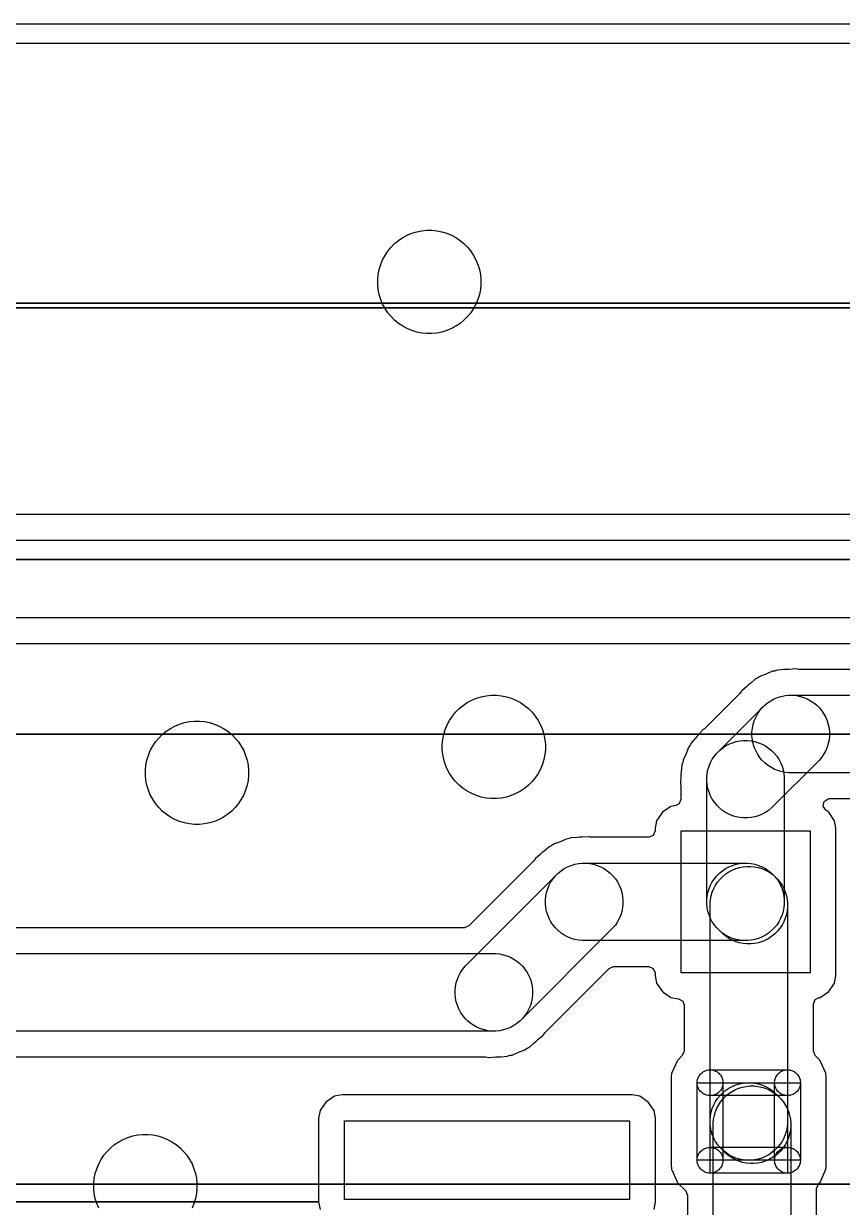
# Model space of a CAD drawing. Extents: x 125179 to 173800, y -108200 to -87800.
# Drawn here: x 147657 to 154000, y -96965 to -87800 of the extents above; entities that cross this region are included whole.
import ezdxf

# ---------------------------------------------------------------- set-up
doc = ezdxf.new("R2010")
doc.units = 0
doc.layers.add('L2D0_Cu1', color=1, linetype='CONTINUOUS')
doc.layers.add('L4D0_Cu2', color=2, linetype='CONTINUOUS')

msp = doc.modelspace()

# ---------------------------------------------------------------- linework, layer by layer
at = {"layer": 'L2D0_Cu1'}
for points in [[(133877.877, -87950.5), (170121.657, -87950.5)], [(131707.393, -89964.44), (167394.963, -89964.44)], [(167394.963, -89964.44), (131707.393, -89964.44)], [(158741.812, -91599.5), (147000.514, -91599.5)], [(146285.262, -91800), (158814.738, -91800)], [(158814.738, -92400), (146285.262, -92400)], [(147099.5, -92600.5), (156565.021, -92600.5)], [(156249.201, -92799.5), (153661.58, -92799.5), (153650.766, -92798.292), (153640.553, -92795.981), (153637.071, -92796.197), (153585.351, -92799.406), (153582.317, -92799.5), (153564.06, -92799.5), (153550.889, -92801.386), (153546.983, -92801.787), (153497.462, -92804.859), (153494.183, -92806.043), (153494.177, -92806.044), (153482.994, -92810.081), (153473.304, -92812.497), (153461.538, -92814.182), (153461.537, -92814.182), (153458.082, -92814.677), (153454.904, -92816.122), (153412.917, -92835.212), (153409.274, -92836.695), (153365.9, -92852.353), (153365.898, -92852.354), (153362.613, -92853.54), (153357.035, -92857.615), (153350.199, -92862.609), (153341.577, -92867.647), (153330.75, -92872.57), (153330.745, -92872.573), (153327.572, -92874.016), (153324.932, -92876.291), (153324.93, -92876.292), (153289.982, -92906.406), (153286.92, -92908.838), (153273.664, -92918.522), (153260.899, -92931.287), (153258.236, -92933.76), (153223.425, -92963.755), (153218.963, -92967.6), (153211.414, -92979.247), (153204.947, -92987.239), (152939.636, -93252.55), (152931.135, -93259.343), (152922.28, -93264.93), (152889.065, -93302.539), (152885.672, -93306.381), (152883.593, -93308.593), (152870.68, -93321.506), (152869.637, -93322.897), (152869.628, -93322.908), (152862.696, -93332.158), (152860.214, -93335.207), (152827.377, -93372.388), (152825.893, -93375.548), (152825.892, -93375.55), (152820.84, -93386.311), (152815.7, -93394.865), (152806.474, -93407.176), (152805.25, -93410.442), (152805.249, -93410.443), (152789.059, -93453.629), (152787.532, -93457.252), (152786.37, -93459.728), (152766.447, -93502.163), (152765.911, -93505.608), (152764.081, -93517.358), (152761.546, -93527.018), (152757.374, -93538.148), (152757.373, -93538.152), (152756.148, -93541.42), (152755.89, -93544.897), (152755.889, -93544.9), (152752.471, -93590.897), (152752.023, -93594.802), (152749.5, -93611.009), (152749.5, -93629.071), (152749.365, -93632.702), (152746.36, -93673.148), (152745.524, -93684.392), (152746.254, -93687.812), (152748.42, -93697.959), (152749.5, -93708.188), (152749.5, -93805.459), (152735.148, -93840.107), (152710.063, -93853.516), (152671.769, -93861.133), (152605.448, -93905.448), (152561.133, -93971.769), (152549.5, -94030.252), (152549.5, -94050.5), (152535.148, -94085.148), (152500.5, -94099.5), (152061.575, -94099.5), (152050.761, -94098.292), (152048.282, -94097.731), (152040.552, -94095.982), (152037.07, -94096.198), (151985.359, -94099.406), (151982.325, -94099.5), (151964.06, -94099.5), (151950.874, -94101.388), (151946.991, -94101.786), (151897.461, -94104.859), (151882.994, -94110.082), (151873.305, -94112.497), (151858.082, -94114.677), (151854.906, -94116.121), (151854.903, -94116.122), (151812.918, -94135.212), (151809.275, -94136.695), (151798.2, -94140.693), (151762.613, -94153.54), (151750.199, -94162.609), (151741.577, -94167.647), (151730.75, -94172.57), (151730.745, -94172.573), (151727.572, -94174.016), (151724.931, -94176.292), (151689.98, -94206.407), (151686.902, -94208.851), (151675.191, -94217.407), (151675.188, -94217.41), (151673.664, -94218.523), (151660.906, -94231.281), (151658.243, -94233.754), (151618.963, -94267.6), (151617.066, -94270.527), (151617.065, -94270.528), (151611.413, -94279.248), (151604.943, -94287.244), (151107.038, -94785.148), (151072.39, -94799.5), (145750.799, -94799.5)], [(156614.738, -93600), (153585.262, -93600), (153555.928, -93597.111), (153527.018, -93591.36), (153498.811, -93582.804), (153471.579, -93571.524), (153445.583, -93557.629), (153421.075, -93541.253), (153398.289, -93522.553), (153377.447, -93501.711), (153358.747, -93478.925), (153342.371, -93454.417), (153328.476, -93428.421), (153317.196, -93401.189), (153308.64, -93372.982), (153302.889, -93344.072), (153300, -93314.738), (153300, -93285.262), (153302.889, -93255.928), (153308.64, -93227.018), (153317.196, -93198.811), (153328.476, -93171.579), (153342.371, -93145.583), (153358.747, -93121.075), (153377.447, -93098.289), (153398.289, -93077.447), (153421.075, -93058.747), (153445.583, -93042.371), (153471.579, -93028.476), (153498.811, -93017.196), (153527.018, -93008.64), (153555.928, -93002.889), (153585.262, -93000), (156614.738, -93000)], [(153800.5, -97233.733), (153800.5, -96819.773), (153814.821, -96785.155), (153824.046, -96775.914), (153824.047, -96775.913), (153827.241, -96772.713), (153872.506, -96670.327), (153873.046, -96665.701), (153874.491, -96653.3), (153875.5, -96644.646), (153875.5, -95955.354), (153872.382, -95929.154), (153870.892, -95925.799), (153870.891, -95925.796), (153828.776, -95830.982), (153828.775, -95830.981), (153826.939, -95826.847), (153823.739, -95823.653), (153823.738, -95823.651), (153789.882, -95789.855), (153775.5, -95755.176), (153775.5, -95389.569), (153789.852, -95354.921), (153814.94, -95341.511), (153823.498, -95339.809), (153823.5, -95339.808), (153828.231, -95338.867), (153894.552, -95294.552), (153938.867, -95228.231), (153950.5, -95169.748), (153950.5, -94030.252), (153938.867, -93971.769), (153894.552, -93905.448), (153871.795, -93890.242), (153850.959, -93859.059), (153858.276, -93822.277), (153889.459, -93801.441), (153899.018, -93800.5), (156249.201, -93800.5)], [(145385.262, -95000), (151314.738, -95000), (151344.072, -95002.889), (151372.982, -95008.64), (151401.189, -95017.196), (151428.421, -95028.476), (151454.417, -95042.371), (151478.925, -95058.747), (151501.711, -95077.447), (151522.553, -95098.289), (151541.253, -95121.075), (151557.629, -95145.583), (151571.524, -95171.579), (151582.804, -95198.811), (151591.36, -95227.018), (151597.111, -95255.928), (151600, -95285.262), (151600, -95314.738), (151597.111, -95344.072), (151591.36, -95372.982), (151582.804, -95401.189), (151571.524, -95428.421), (151557.629, -95454.417), (151541.253, -95478.925), (151522.553, -95501.711), (151501.711, -95522.553), (151478.925, -95541.253), (151454.417, -95557.629), (151428.421, -95571.524), (151401.189, -95582.804), (151372.982, -95591.36), (151344.072, -95597.111), (151314.738, -95600), (145385.262, -95600)], [(145750.799, -95800.5), (151238.42, -95800.5), (151249.233, -95801.708), (151259.447, -95804.019), (151262.929, -95803.803), (151314.649, -95800.594), (151317.683, -95800.5), (151335.94, -95800.5), (151349.111, -95798.614), (151353.017, -95798.213), (151402.538, -95795.141), (151405.817, -95793.957), (151405.823, -95793.956), (151417.006, -95789.919), (151426.696, -95787.503), (151438.462, -95785.818), (151438.463, -95785.818), (151441.918, -95785.323), (151463.527, -95775.498), (151487.083, -95764.788), (151490.726, -95763.305), (151534.1, -95747.647), (151534.102, -95747.646), (151537.387, -95746.46), (151549.801, -95737.391), (151558.423, -95732.353), (151569.25, -95727.43), (151569.255, -95727.427), (151572.428, -95725.984), (151575.068, -95723.709), (151575.07, -95723.708), (151610.018, -95693.594), (151613.08, -95691.162), (151626.336, -95681.478), (151639.101, -95668.713), (151641.764, -95666.24), (151678.391, -95634.68), (151681.037, -95632.4), (151688.586, -95620.753), (151695.053, -95612.761), (152192.962, -95114.852), (152227.61, -95100.5), (152500.5, -95100.5), (152535.148, -95114.852), (152549.5, -95149.5), (152549.5, -95169.748), (152561.133, -95228.231), (152605.448, -95294.552), (152611.249, -95298.428), (152660.159, -95331.109), (152671.769, -95338.867), (152730.252, -95350.5), (152730.742, -95350.5), (152763.381, -95367.951), (152774.5, -95399.032), (152774.5, -95755.185), (152760.178, -95789.803), (152722.759, -95827.287), (152677.494, -95929.673), (152674.5, -95955.354), (152674.5, -96644.646), (152674.67, -96646.071), (152674.67, -96646.078), (152676.101, -96658.1), (152677.618, -96670.846), (152679.108, -96674.201), (152679.109, -96674.204), (152717.77, -96761.242), (152723.061, -96773.153), (152726.262, -96776.348), (152726.263, -96776.35), (152785.118, -96835.102), (152799.5, -96869.78), (152799.5, -97183.741)], [(153000, -97768.338), (153000, -96310.262), (153002.889, -96280.928), (153008.64, -96252.018), (153017.196, -96223.811), (153028.476, -96196.579), (153042.371, -96170.583), (153058.747, -96146.075), (153077.447, -96123.289), (153098.289, -96102.447), (153121.075, -96083.747), (153145.583, -96067.371), (153171.579, -96053.476), (153198.811, -96042.196), (153227.018, -96033.64), (153255.928, -96027.889), (153285.262, -96025), (153314.738, -96025), (153344.072, -96027.889), (153372.982, -96033.64), (153401.189, -96042.196), (153428.421, -96053.476), (153454.417, -96067.371), (153478.925, -96083.747), (153501.711, -96102.447), (153522.553, -96123.289), (153541.253, -96146.075), (153557.629, -96170.583), (153571.524, -96196.579), (153582.804, -96223.811), (153591.36, -96252.018), (153597.111, -96280.928), (153600, -96310.262), (153600, -97768.338)], [(152541.067, -96981.631), (152552.7, -96923.148), (152552.7, -96274.052), (152541.067, -96215.569), (152496.752, -96149.248), (152430.431, -96104.933), (152371.948, -96093.3), (150122.652, -96093.3), (150064.169, -96104.933), (149997.848, -96149.248), (149953.533, -96215.569), (149941.9, -96274.052), (149941.9, -96923.148), (147320.3, -96923.148)], [(148238.404, -96971.022), (148223.382, -96934.756), (148211.987, -96897.192), (148204.329, -96858.692), (148200.482, -96819.627), (148200.482, -96780.373), (148204.329, -96741.308), (148211.987, -96702.808), (148223.382, -96665.244), (148238.404, -96628.978), (148256.909, -96594.359), (148278.717, -96561.72), (148303.62, -96531.376), (148331.376, -96503.62), (148361.72, -96478.717), (148394.359, -96456.909), (148428.978, -96438.404), (148465.244, -96423.382), (148502.808, -96411.987), (148541.308, -96404.329), (148580.373, -96400.482), (148619.627, -96400.482), (148658.692, -96404.329), (148697.192, -96411.987), (148734.756, -96423.382), (148771.022, -96438.404), (148805.641, -96456.909), (148838.28, -96478.717), (148868.624, -96503.62), (148896.38, -96531.376), (148921.283, -96561.72), (148943.091, -96594.359), (148961.596, -96628.978), (148976.618, -96665.244), (148988.013, -96702.808), (148995.671, -96741.308), (148999.518, -96780.373), (148999.518, -96819.627), (148995.671, -96858.692), (148988.013, -96897.192), (148976.618, -96934.756), (148961.596, -96971.022)], [(147308.667, -96981.631), (147320.3, -96923.148), (149941.9, -96923.148), (149953.533, -96981.631)]]:
    msp.add_lwpolyline(points, dxfattribs=at)
for points in [[(150780.373, -90199.518), (150741.308, -90195.671), (150702.808, -90188.013), (150665.244, -90176.618), (150628.978, -90161.596), (150594.359, -90143.091), (150561.72, -90121.283), (150531.376, -90096.38), (150503.62, -90068.624), (150478.717, -90038.28), (150456.909, -90005.641), (150438.404, -89971.022), (150423.382, -89934.756), (150411.987, -89897.192), (150404.329, -89858.692), (150400.482, -89819.627), (150400.482, -89780.373), (150404.329, -89741.308), (150411.987, -89702.808), (150423.382, -89665.244), (150438.404, -89628.978), (150456.909, -89594.359), (150478.717, -89561.72), (150503.62, -89531.376), (150531.376, -89503.62), (150561.72, -89478.717), (150594.359, -89456.909), (150628.978, -89438.404), (150665.244, -89423.382), (150702.808, -89411.987), (150741.308, -89404.329), (150780.373, -89400.482), (150819.627, -89400.482), (150858.692, -89404.329), (150897.192, -89411.987), (150934.756, -89423.382), (150971.022, -89438.404), (151005.641, -89456.909), (151038.28, -89478.717), (151068.624, -89503.62), (151096.38, -89531.376), (151121.283, -89561.72), (151143.091, -89594.359), (151161.596, -89628.978), (151176.618, -89665.244), (151188.013, -89702.808), (151195.671, -89741.308), (151199.518, -89780.373), (151199.518, -89819.627), (151195.671, -89858.692), (151188.013, -89897.192), (151176.618, -89934.756), (151161.596, -89971.022), (151143.091, -90005.641), (151121.283, -90038.28), (151096.38, -90068.624), (151068.624, -90096.38), (151038.28, -90121.283), (151005.641, -90143.091), (150971.022, -90161.596), (150934.756, -90176.618), (150897.192, -90188.013), (150858.692, -90195.671), (150819.627, -90199.518)], [(151280.373, -93799.518), (151241.308, -93795.671), (151202.808, -93788.013), (151165.244, -93776.618), (151128.978, -93761.596), (151094.359, -93743.091), (151061.72, -93721.283), (151031.376, -93696.38), (151003.62, -93668.624), (150978.717, -93638.28), (150956.909, -93605.641), (150938.404, -93571.022), (150923.382, -93534.756), (150911.987, -93497.192), (150904.329, -93458.692), (150900.482, -93419.627), (150900.482, -93380.373), (150904.329, -93341.308), (150911.987, -93302.808), (150923.382, -93265.244), (150938.404, -93228.978), (150956.909, -93194.359), (150978.717, -93161.72), (151003.62, -93131.376), (151031.376, -93103.62), (151061.72, -93078.717), (151094.359, -93056.909), (151128.978, -93038.404), (151165.244, -93023.382), (151202.808, -93011.987), (151241.308, -93004.329), (151280.373, -93000.482), (151319.627, -93000.482), (151358.692, -93004.329), (151397.192, -93011.987), (151434.756, -93023.382), (151471.022, -93038.404), (151505.641, -93056.909), (151538.28, -93078.717), (151568.624, -93103.62), (151596.38, -93131.376), (151621.283, -93161.72), (151643.091, -93194.359), (151661.596, -93228.978), (151676.618, -93265.244), (151688.013, -93302.808), (151695.671, -93341.308), (151699.518, -93380.373), (151699.518, -93419.627), (151695.671, -93458.692), (151688.013, -93497.192), (151676.618, -93534.756), (151661.596, -93571.022), (151643.091, -93605.641), (151621.283, -93638.28), (151596.38, -93668.624), (151568.624, -93696.38), (151538.28, -93721.283), (151505.641, -93743.091), (151471.022, -93761.596), (151434.756, -93776.618), (151397.192, -93788.013), (151358.692, -93795.671), (151319.627, -93799.518)], [(153235.262, -93950), (153205.928, -93947.111), (153177.018, -93941.36), (153148.811, -93932.804), (153121.579, -93921.524), (153095.583, -93907.629), (153071.075, -93891.253), (153048.289, -93872.553), (153027.447, -93851.711), (153008.747, -93828.925), (152992.371, -93804.417), (152978.476, -93778.421), (152967.196, -93751.189), (152958.64, -93722.982), (152952.889, -93694.072), (152950, -93664.738), (152950, -93635.262), (152952.889, -93605.928), (152958.64, -93577.018), (152967.196, -93548.811), (152978.476, -93521.579), (152992.371, -93495.583), (153008.747, -93471.075), (153027.447, -93448.289), (153398.289, -93077.447), (153421.075, -93058.747), (153445.583, -93042.371), (153471.579, -93028.476), (153498.811, -93017.196), (153527.018, -93008.64), (153555.928, -93002.889), (153585.262, -93000), (153614.738, -93000), (153644.072, -93002.889), (153672.982, -93008.64), (153701.189, -93017.196), (153728.421, -93028.476), (153754.417, -93042.371), (153778.925, -93058.747), (153801.711, -93077.447), (153822.553, -93098.289), (153841.253, -93121.075), (153857.629, -93145.583), (153871.524, -93171.579), (153882.804, -93198.811), (153891.36, -93227.018), (153897.111, -93255.928), (153900, -93285.262), (153900, -93314.738), (153897.111, -93344.072), (153891.36, -93372.982), (153882.804, -93401.189), (153871.524, -93428.421), (153857.629, -93454.417), (153841.253, -93478.925), (153822.553, -93501.711), (153451.711, -93872.553), (153428.925, -93891.253), (153404.417, -93907.629), (153378.421, -93921.524), (153351.189, -93932.804), (153322.982, -93941.36), (153294.072, -93947.111), (153264.738, -93950)], [(148980.373, -93999.518), (148941.308, -93995.671), (148902.808, -93988.013), (148865.244, -93976.618), (148828.978, -93961.596), (148794.359, -93943.091), (148761.72, -93921.283), (148731.376, -93896.38), (148703.62, -93868.624), (148678.717, -93838.28), (148656.909, -93805.641), (148638.404, -93771.022), (148623.382, -93734.756), (148611.987, -93697.192), (148604.329, -93658.692), (148600.482, -93619.627), (148600.482, -93580.373), (148604.329, -93541.308), (148611.987, -93502.808), (148623.382, -93465.244), (148638.404, -93428.978), (148656.909, -93394.359), (148678.717, -93361.72), (148703.62, -93331.376), (148731.376, -93303.62), (148761.72, -93278.717), (148794.359, -93256.909), (148828.978, -93238.404), (148865.244, -93223.382), (148902.808, -93211.987), (148941.308, -93204.329), (148980.373, -93200.482), (149019.627, -93200.482), (149058.692, -93204.329), (149097.192, -93211.987), (149134.756, -93223.382), (149171.022, -93238.404), (149205.641, -93256.909), (149238.28, -93278.717), (149268.624, -93303.62), (149296.38, -93331.376), (149321.283, -93361.72), (149343.091, -93394.359), (149361.596, -93428.978), (149376.618, -93465.244), (149388.013, -93502.808), (149395.671, -93541.308), (149399.518, -93580.373), (149399.518, -93619.627), (149395.671, -93658.692), (149388.013, -93697.192), (149376.618, -93734.756), (149361.596, -93771.022), (149343.091, -93805.641), (149321.283, -93838.28), (149296.38, -93868.624), (149268.624, -93896.38), (149238.28, -93921.283), (149205.641, -93943.091), (149171.022, -93961.596), (149134.756, -93976.618), (149097.192, -93988.013), (149058.692, -93995.671), (149019.627, -93999.518)], [(153235.262, -94900), (153205.928, -94897.111), (153177.018, -94891.36), (153148.811, -94882.804), (153121.579, -94871.524), (153095.583, -94857.629), (153071.075, -94841.253), (153048.289, -94822.553), (153027.447, -94801.711), (153008.747, -94778.925), (152992.371, -94754.417), (152978.476, -94728.421), (152967.196, -94701.189), (152958.64, -94672.982), (152952.889, -94644.072), (152950, -94614.738), (152950, -93635.262), (152952.889, -93605.928), (152958.64, -93577.018), (152967.196, -93548.811), (152978.476, -93521.579), (152992.371, -93495.583), (153008.747, -93471.075), (153027.447, -93448.289), (153048.289, -93427.447), (153071.075, -93408.747), (153095.583, -93392.371), (153121.579, -93378.476), (153148.811, -93367.196), (153177.018, -93358.64), (153205.928, -93352.889), (153235.262, -93350), (153264.738, -93350), (153294.072, -93352.889), (153322.982, -93358.64), (153351.189, -93367.196), (153378.421, -93378.476), (153404.417, -93392.371), (153428.925, -93408.747), (153451.711, -93427.447), (153472.553, -93448.289), (153491.253, -93471.075), (153507.629, -93495.583), (153521.524, -93521.579), (153532.804, -93548.811), (153541.36, -93577.018), (153547.111, -93605.928), (153550, -93635.262), (153550, -94614.738), (153547.111, -94644.072), (153541.36, -94672.982), (153532.804, -94701.189), (153521.524, -94728.421), (153507.629, -94754.417), (153491.253, -94778.925), (153472.553, -94801.711), (153451.711, -94822.553), (153428.925, -94841.253), (153404.417, -94857.629), (153378.421, -94871.524), (153351.189, -94882.804), (153322.982, -94891.36), (153294.072, -94897.111), (153264.738, -94900)], [(152750, -95150), (152750, -94050), (153750, -94050), (153750, -95150)], [(151285.262, -95600), (151255.928, -95597.111), (151227.018, -95591.36), (151198.811, -95582.804), (151171.579, -95571.524), (151145.583, -95557.629), (151121.075, -95541.253), (151098.289, -95522.553), (151077.447, -95501.711), (151058.747, -95478.925), (151042.371, -95454.417), (151028.476, -95428.421), (151017.196, -95401.189), (151008.64, -95372.982), (151002.889, -95344.072), (151000, -95314.738), (151000, -95285.262), (151002.889, -95255.928), (151008.64, -95227.018), (151017.196, -95198.811), (151028.476, -95171.579), (151042.371, -95145.583), (151058.747, -95121.075), (151077.447, -95098.289), (151798.289, -94377.447), (151821.075, -94358.747), (151845.583, -94342.371), (151871.579, -94328.476), (151898.811, -94317.196), (151927.018, -94308.64), (151955.928, -94302.889), (151985.262, -94300), (152014.738, -94300), (152044.072, -94302.889), (152072.982, -94308.64), (152101.189, -94317.196), (152128.421, -94328.476), (152154.417, -94342.371), (152178.925, -94358.747), (152201.711, -94377.447), (152222.553, -94398.289), (152241.253, -94421.075), (152257.629, -94445.583), (152271.524, -94471.579), (152282.804, -94498.811), (152291.36, -94527.018), (152297.111, -94555.928), (152300, -94585.262), (152300, -94614.738), (152297.111, -94644.072), (152291.36, -94672.982), (152282.804, -94701.189), (152271.524, -94728.421), (152257.629, -94754.417), (152241.253, -94778.925), (152222.553, -94801.711), (151501.711, -95522.553), (151478.925, -95541.253), (151454.417, -95557.629), (151428.421, -95571.524), (151401.189, -95582.804), (151372.982, -95591.36), (151344.072, -95597.111), (151314.738, -95600)], [(151985.262, -94900), (151955.928, -94897.111), (151927.018, -94891.36), (151898.811, -94882.804), (151871.579, -94871.524), (151845.583, -94857.629), (151821.075, -94841.253), (151798.289, -94822.553), (151777.447, -94801.711), (151758.747, -94778.925), (151742.371, -94754.417), (151728.476, -94728.421), (151717.196, -94701.189), (151708.64, -94672.982), (151702.889, -94644.072), (151700, -94614.738), (151700, -94585.262), (151702.889, -94555.928), (151708.64, -94527.018), (151717.196, -94498.811), (151728.476, -94471.579), (151742.371, -94445.583), (151758.747, -94421.075), (151777.447, -94398.289), (151798.289, -94377.447), (151821.075, -94358.747), (151845.583, -94342.371), (151871.579, -94328.476), (151898.811, -94317.196), (151927.018, -94308.64), (151955.928, -94302.889), (151985.262, -94300), (153264.738, -94300), (153294.072, -94302.889), (153322.982, -94308.64), (153351.189, -94317.196), (153378.421, -94328.476), (153404.417, -94342.371), (153428.925, -94358.747), (153451.711, -94377.447), (153472.553, -94398.289), (153491.253, -94421.075), (153507.629, -94445.583), (153521.524, -94471.579), (153532.804, -94498.811), (153541.36, -94527.018), (153547.111, -94555.928), (153550, -94585.262), (153550, -94614.738), (153547.111, -94644.072), (153541.36, -94672.982), (153532.804, -94701.189), (153521.524, -94728.421), (153507.629, -94754.417), (153491.253, -94778.925), (153472.553, -94801.711), (153451.711, -94822.553), (153428.925, -94841.253), (153404.417, -94857.629), (153378.421, -94871.524), (153351.189, -94882.804), (153322.982, -94891.36), (153294.072, -94897.111), (153264.738, -94900)], [(153260.262, -94925), (153230.928, -94922.111), (153202.018, -94916.36), (153173.811, -94907.804), (153146.579, -94896.524), (153120.583, -94882.629), (153096.075, -94866.253), (153073.289, -94847.553), (153027.447, -94801.711), (153008.747, -94778.925), (152992.371, -94754.417), (152978.476, -94728.421), (152967.196, -94701.189), (152958.64, -94672.982), (152952.889, -94644.072), (152950, -94614.738), (152950, -94585.262), (152952.889, -94555.928), (152958.64, -94527.018), (152967.196, -94498.811), (152978.476, -94471.579), (152992.371, -94445.583), (153008.747, -94421.075), (153027.447, -94398.289), (153048.289, -94377.447), (153071.075, -94358.747), (153095.583, -94342.371), (153121.579, -94328.476), (153148.811, -94317.196), (153177.018, -94308.64), (153205.928, -94302.889), (153235.262, -94300), (153264.738, -94300), (153294.072, -94302.889), (153322.982, -94308.64), (153351.189, -94317.196), (153378.421, -94328.476), (153404.417, -94342.371), (153428.925, -94358.747), (153451.711, -94377.447), (153497.553, -94423.289), (153516.253, -94446.075), (153532.629, -94470.583), (153546.524, -94496.579), (153557.804, -94523.811), (153566.36, -94552.018), (153572.111, -94580.928), (153575, -94610.262), (153575, -94639.738), (153572.111, -94669.072), (153566.36, -94697.982), (153557.804, -94726.189), (153546.524, -94753.421), (153532.629, -94779.417), (153516.253, -94803.925), (153497.553, -94826.711), (153476.711, -94847.553), (153453.925, -94866.253), (153429.417, -94882.629), (153403.421, -94896.524), (153376.189, -94907.804), (153347.982, -94916.36), (153319.072, -94922.111), (153289.738, -94925)], [(153260.262, -96600), (153230.928, -96597.111), (153202.018, -96591.36), (153173.811, -96582.804), (153146.579, -96571.524), (153120.583, -96557.629), (153096.075, -96541.253), (153073.289, -96522.553), (153052.447, -96501.711), (153033.747, -96478.925), (153017.371, -96454.417), (153003.476, -96428.421), (152992.196, -96401.189), (152983.64, -96372.982), (152977.889, -96344.072), (152975, -96314.738), (152975, -94610.262), (152977.889, -94580.928), (152983.64, -94552.018), (152992.196, -94523.811), (153003.476, -94496.579), (153017.371, -94470.583), (153033.747, -94446.075), (153052.447, -94423.289), (153073.289, -94402.447), (153096.075, -94383.747), (153120.583, -94367.371), (153146.579, -94353.476), (153173.811, -94342.196), (153202.018, -94333.64), (153230.928, -94327.889), (153260.262, -94325), (153289.738, -94325), (153319.072, -94327.889), (153347.982, -94333.64), (153376.189, -94342.196), (153403.421, -94353.476), (153429.417, -94367.371), (153453.925, -94383.747), (153476.711, -94402.447), (153497.553, -94423.289), (153516.253, -94446.075), (153532.629, -94470.583), (153546.524, -94496.579), (153557.804, -94523.811), (153566.36, -94552.018), (153572.111, -94580.928), (153575, -94610.262), (153575, -96314.738), (153572.111, -96344.072), (153566.36, -96372.982), (153557.804, -96401.189), (153546.524, -96428.421), (153532.629, -96454.417), (153516.253, -96478.925), (153497.553, -96501.711), (153476.711, -96522.553), (153453.925, -96541.253), (153429.417, -96557.629), (153403.421, -96571.524), (153376.189, -96582.804), (153347.982, -96591.36), (153319.072, -96597.111), (153289.738, -96600)], [(152970.093, -96099.88), (152960.327, -96098.918), (152950.702, -96097.003), (152941.311, -96094.154), (152932.244, -96090.399), (152923.59, -96085.773), (152915.43, -96080.321), (152907.844, -96074.095), (152900.905, -96067.156), (152894.679, -96059.57), (152889.227, -96051.41), (152884.601, -96042.756), (152880.846, -96033.689), (152877.997, -96024.298), (152876.082, -96014.673), (152875.12, -96004.907), (152875.12, -95995.093), (152876.082, -95985.327), (152877.997, -95975.702), (152880.846, -95966.311), (152884.601, -95957.244), (152889.227, -95948.59), (152894.679, -95940.43), (152900.905, -95932.844), (152907.844, -95925.905), (152915.43, -95919.679), (152923.59, -95914.227), (152932.244, -95909.601), (152941.311, -95905.846), (152950.702, -95902.997), (152960.327, -95901.082), (152970.093, -95900.12), (152979.907, -95900.12), (152989.673, -95901.082), (152999.298, -95902.997), (153008.689, -95905.846), (153017.756, -95909.601), (153026.41, -95914.227), (153034.57, -95919.679), (153042.156, -95925.905), (153049.095, -95932.844), (153055.321, -95940.43), (153060.773, -95948.59), (153065.399, -95957.244), (153069.154, -95966.311), (153072.003, -95975.702), (153073.918, -95985.327), (153074.88, -95995.093), (153074.88, -96004.907), (153073.918, -96014.673), (153072.003, -96024.298), (153069.154, -96033.689), (153065.399, -96042.756), (153060.773, -96051.41), (153055.321, -96059.57), (153049.095, -96067.156), (153042.156, -96074.095), (153034.57, -96080.321), (153026.41, -96085.773), (153017.756, -96090.399), (153008.689, -96094.154), (152999.298, -96097.003), (152989.673, -96098.918), (152979.907, -96099.88)], [(152975, -96100), (152975, -95900), (153575, -95900), (153575, -96100)], [(153570.093, -96099.88), (153560.327, -96098.918), (153550.702, -96097.003), (153541.311, -96094.154), (153532.244, -96090.399), (153523.59, -96085.773), (153515.43, -96080.321), (153507.844, -96074.095), (153500.905, -96067.156), (153494.679, -96059.57), (153489.227, -96051.41), (153484.601, -96042.756), (153480.846, -96033.689), (153477.997, -96024.298), (153476.082, -96014.673), (153475.12, -96004.907), (153475.12, -95995.093), (153476.082, -95985.327), (153477.997, -95975.702), (153480.846, -95966.311), (153484.601, -95957.244), (153489.227, -95948.59), (153494.679, -95940.43), (153500.905, -95932.844), (153507.844, -95925.905), (153515.43, -95919.679), (153523.59, -95914.227), (153532.244, -95909.601), (153541.311, -95905.846), (153550.702, -95902.997), (153560.327, -95901.082), (153570.093, -95900.12), (153579.907, -95900.12), (153589.673, -95901.082), (153599.298, -95902.997), (153608.689, -95905.846), (153617.756, -95909.601), (153626.41, -95914.227), (153634.57, -95919.679), (153642.156, -95925.905), (153649.095, -95932.844), (153655.321, -95940.43), (153660.773, -95948.59), (153665.399, -95957.244), (153669.154, -95966.311), (153672.003, -95975.702), (153673.918, -95985.327), (153674.88, -95995.093), (153674.88, -96004.907), (153673.918, -96014.673), (153672.003, -96024.298), (153669.154, -96033.689), (153665.399, -96042.756), (153660.773, -96051.41), (153655.321, -96059.57), (153649.095, -96067.156), (153642.156, -96074.095), (153634.57, -96080.321), (153626.41, -96085.773), (153617.756, -96090.399), (153608.689, -96094.154), (153599.298, -96097.003), (153589.673, -96098.918), (153579.907, -96099.88)], [(152875, -96600), (152875, -96000), (153075, -96000), (153075, -96600)], [(152975, -96600), (152975, -96000), (153575, -96000), (153575, -96600)], [(153285.262, -96625), (153255.928, -96622.111), (153227.018, -96616.36), (153198.811, -96607.804), (153171.579, -96596.524), (153145.583, -96582.629), (153121.075, -96566.253), (153098.289, -96547.553), (153052.447, -96501.711), (153033.747, -96478.925), (153017.371, -96454.417), (153003.476, -96428.421), (152992.196, -96401.189), (152983.64, -96372.982), (152977.889, -96344.072), (152975, -96314.738), (152975, -96285.262), (152977.889, -96255.928), (152983.64, -96227.018), (152992.196, -96198.811), (153003.476, -96171.579), (153017.371, -96145.583), (153033.747, -96121.075), (153052.447, -96098.289), (153073.289, -96077.447), (153096.075, -96058.747), (153120.583, -96042.371), (153146.579, -96028.476), (153173.811, -96017.196), (153202.018, -96008.64), (153230.928, -96002.889), (153260.262, -96000), (153289.738, -96000), (153319.072, -96002.889), (153347.982, -96008.64), (153376.189, -96017.196), (153403.421, -96028.476), (153429.417, -96042.371), (153453.925, -96058.747), (153476.711, -96077.447), (153522.553, -96123.289), (153541.253, -96146.075), (153557.629, -96170.583), (153571.524, -96196.579), (153582.804, -96223.811), (153591.36, -96252.018), (153597.111, -96280.928), (153600, -96310.262), (153600, -96339.738), (153597.111, -96369.072), (153591.36, -96397.982), (153582.804, -96426.189), (153571.524, -96453.421), (153557.629, -96479.417), (153541.253, -96503.925), (153522.553, -96526.711), (153501.711, -96547.553), (153478.925, -96566.253), (153454.417, -96582.629), (153428.421, -96596.524), (153401.189, -96607.804), (153372.982, -96616.36), (153344.072, -96622.111), (153314.738, -96625)], [(153475, -96600), (153475, -96000), (153675, -96000), (153675, -96600)], [(150142.4, -96903.4), (150142.4, -96293.8), (152352.2, -96293.8), (152352.2, -96903.4)], [(152970.093, -96699.88), (152960.327, -96698.918), (152950.702, -96697.003), (152941.311, -96694.154), (152932.244, -96690.399), (152923.59, -96685.773), (152915.43, -96680.321), (152907.844, -96674.095), (152900.905, -96667.156), (152894.679, -96659.57), (152889.227, -96651.41), (152884.601, -96642.756), (152880.846, -96633.689), (152877.997, -96624.298), (152876.082, -96614.673), (152875.12, -96604.907), (152875.12, -96595.093), (152876.082, -96585.327), (152877.997, -96575.702), (152880.846, -96566.311), (152884.601, -96557.244), (152889.227, -96548.59), (152894.679, -96540.43), (152900.905, -96532.844), (152907.844, -96525.905), (152915.43, -96519.679), (152923.59, -96514.227), (152932.244, -96509.601), (152941.311, -96505.846), (152950.702, -96502.997), (152960.327, -96501.082), (152970.093, -96500.12), (152979.907, -96500.12), (152989.673, -96501.082), (152999.298, -96502.997), (153008.689, -96505.846), (153017.756, -96509.601), (153026.41, -96514.227), (153034.57, -96519.679), (153042.156, -96525.905), (153049.095, -96532.844), (153055.321, -96540.43), (153060.773, -96548.59), (153065.399, -96557.244), (153069.154, -96566.311), (153072.003, -96575.702), (153073.918, -96585.327), (153074.88, -96595.093), (153074.88, -96604.907), (153073.918, -96614.673), (153072.003, -96624.298), (153069.154, -96633.689), (153065.399, -96642.756), (153060.773, -96651.41), (153055.321, -96659.57), (153049.095, -96667.156), (153042.156, -96674.095), (153034.57, -96680.321), (153026.41, -96685.773), (153017.756, -96690.399), (153008.689, -96694.154), (152999.298, -96697.003), (152989.673, -96698.918), (152979.907, -96699.88)], [(152975, -96700), (152975, -96500), (153575, -96500), (153575, -96700)], [(153570.093, -96699.88), (153560.327, -96698.918), (153550.702, -96697.003), (153541.311, -96694.154), (153532.244, -96690.399), (153523.59, -96685.773), (153515.43, -96680.321), (153507.844, -96674.095), (153500.905, -96667.156), (153494.679, -96659.57), (153489.227, -96651.41), (153484.601, -96642.756), (153480.846, -96633.689), (153477.997, -96624.298), (153476.082, -96614.673), (153475.12, -96604.907), (153475.12, -96595.093), (153476.082, -96585.327), (153477.997, -96575.702), (153480.846, -96566.311), (153484.601, -96557.244), (153489.227, -96548.59), (153494.679, -96540.43), (153500.905, -96532.844), (153507.844, -96525.905), (153515.43, -96519.679), (153523.59, -96514.227), (153532.244, -96509.601), (153541.311, -96505.846), (153550.702, -96502.997), (153560.327, -96501.082), (153570.093, -96500.12), (153579.907, -96500.12), (153589.673, -96501.082), (153599.298, -96502.997), (153608.689, -96505.846), (153617.756, -96509.601), (153626.41, -96514.227), (153634.57, -96519.679), (153642.156, -96525.905), (153649.095, -96532.844), (153655.321, -96540.43), (153660.773, -96548.59), (153665.399, -96557.244), (153669.154, -96566.311), (153672.003, -96575.702), (153673.918, -96585.327), (153674.88, -96595.093), (153674.88, -96604.907), (153673.918, -96614.673), (153672.003, -96624.298), (153669.154, -96633.689), (153665.399, -96642.756), (153660.773, -96651.41), (153655.321, -96659.57), (153649.095, -96667.156), (153642.156, -96674.095), (153634.57, -96680.321), (153626.41, -96685.773), (153617.756, -96690.399), (153608.689, -96694.154), (153599.298, -96697.003), (153589.673, -96698.918), (153579.907, -96699.88)]]:
    msp.add_lwpolyline(points, close=True, dxfattribs=at)
at = {"layer": 'L4D0_Cu2'}
for points in [[(133876.43, -87800.5), (170139.955, -87800.5)], [(133877.877, -87950.5), (170121.657, -87950.5)], [(155994.318, -93300), (131716.001, -93300), (131707.393, -89964.44), (167394.963, -89964.44)], [(167394.963, -89964.44), (131707.393, -89964.44)], [(160521.7, -91948.819), (131687.605, -91948.819), (131682.576, -90000), (167544.532, -90000)], [(167544.532, -90000), (131682.576, -90000)], [(156016.71, -93300), (131691.092, -93300), (131689.881, -92830.685), (131687.605, -91948.819), (160521.7, -91948.819)], [(131691.092, -93300), (156016.71, -93300)], [(131716.001, -93300), (155994.318, -93300)], [(148238.404, -96971.022), (148223.382, -96934.756), (148211.987, -96897.192), (148204.329, -96858.692), (148200.482, -96819.627), (148200.482, -96780.373), (148204.329, -96741.308), (148211.987, -96702.808), (148223.382, -96665.244), (148238.404, -96628.978), (148256.909, -96594.359), (148278.717, -96561.72), (148303.62, -96531.376), (148331.376, -96503.62), (148361.72, -96478.717), (148394.359, -96456.909), (148428.978, -96438.404), (148465.244, -96423.382), (148502.808, -96411.987), (148541.308, -96404.329), (148580.373, -96400.482), (148619.627, -96400.482), (148658.692, -96404.329), (148697.192, -96411.987), (148734.756, -96423.382), (148771.022, -96438.404), (148805.641, -96456.909), (148838.28, -96478.717), (148868.624, -96503.62), (148896.38, -96531.376), (148921.283, -96561.72), (148943.091, -96594.359), (148961.596, -96628.978), (148976.618, -96665.244), (148988.013, -96702.808), (148995.671, -96741.308), (148999.518, -96780.373), (148999.518, -96819.627), (148995.671, -96858.692), (148988.013, -96897.192), (148976.618, -96934.756), (148961.596, -96971.022)], [(156400, -97313.945), (147397.549, -97313.945), (147261.621, -97296.05), (147256, -97295.31), (147250.379, -97296.05), (147110.653, -97314.445), (147110.652, -97314.445), (147105.033, -97315.185), (146964.355, -97373.456), (146959.857, -97376.907), (146959.856, -97376.908), (146925.416, -97403.335), (146843.552, -97466.152), (146750.856, -97586.955), (146692.585, -97727.633), (146672.71, -97878.6), (140497.611, -97878.6), (141080.234, -97296.05), (141591.6, -96784.749), (156400, -96784.749)], [(156400, -96784.749), (141591.6, -96784.749)]]:
    msp.add_lwpolyline(points, dxfattribs=at)
for points in [[(150780.373, -90199.518), (150741.308, -90195.671), (150702.808, -90188.013), (150665.244, -90176.618), (150628.978, -90161.596), (150594.359, -90143.091), (150561.72, -90121.283), (150531.376, -90096.38), (150503.62, -90068.624), (150478.717, -90038.28), (150456.909, -90005.641), (150438.404, -89971.022), (150423.382, -89934.756), (150411.987, -89897.192), (150404.329, -89858.692), (150400.482, -89819.627), (150400.482, -89780.373), (150404.329, -89741.308), (150411.987, -89702.808), (150423.382, -89665.244), (150438.404, -89628.978), (150456.909, -89594.359), (150478.717, -89561.72), (150503.62, -89531.376), (150531.376, -89503.62), (150561.72, -89478.717), (150594.359, -89456.909), (150628.978, -89438.404), (150665.244, -89423.382), (150702.808, -89411.987), (150741.308, -89404.329), (150780.373, -89400.482), (150819.627, -89400.482), (150858.692, -89404.329), (150897.192, -89411.987), (150934.756, -89423.382), (150971.022, -89438.404), (151005.641, -89456.909), (151038.28, -89478.717), (151068.624, -89503.62), (151096.38, -89531.376), (151121.283, -89561.72), (151143.091, -89594.359), (151161.596, -89628.978), (151176.618, -89665.244), (151188.013, -89702.808), (151195.671, -89741.308), (151199.518, -89780.373), (151199.518, -89819.627), (151195.671, -89858.692), (151188.013, -89897.192), (151176.618, -89934.756), (151161.596, -89971.022), (151143.091, -90005.641), (151121.283, -90038.28), (151096.38, -90068.624), (151068.624, -90096.38), (151038.28, -90121.283), (151005.641, -90143.091), (150971.022, -90161.596), (150934.756, -90176.618), (150897.192, -90188.013), (150858.692, -90195.671), (150819.627, -90199.518)], [(151280.373, -93799.518), (151241.308, -93795.671), (151202.808, -93788.013), (151165.244, -93776.618), (151128.978, -93761.596), (151094.359, -93743.091), (151061.72, -93721.283), (151031.376, -93696.38), (151003.62, -93668.624), (150978.717, -93638.28), (150956.909, -93605.641), (150938.404, -93571.022), (150923.382, -93534.756), (150911.987, -93497.192), (150904.329, -93458.692), (150900.482, -93419.627), (150900.482, -93380.373), (150904.329, -93341.308), (150911.987, -93302.808), (150923.382, -93265.244), (150938.404, -93228.978), (150956.909, -93194.359), (150978.717, -93161.72), (151003.62, -93131.376), (151031.376, -93103.62), (151061.72, -93078.717), (151094.359, -93056.909), (151128.978, -93038.404), (151165.244, -93023.382), (151202.808, -93011.987), (151241.308, -93004.329), (151280.373, -93000.482), (151319.627, -93000.482), (151358.692, -93004.329), (151397.192, -93011.987), (151434.756, -93023.382), (151471.022, -93038.404), (151505.641, -93056.909), (151538.28, -93078.717), (151568.624, -93103.62), (151596.38, -93131.376), (151621.283, -93161.72), (151643.091, -93194.359), (151661.596, -93228.978), (151676.618, -93265.244), (151688.013, -93302.808), (151695.671, -93341.308), (151699.518, -93380.373), (151699.518, -93419.627), (151695.671, -93458.692), (151688.013, -93497.192), (151676.618, -93534.756), (151661.596, -93571.022), (151643.091, -93605.641), (151621.283, -93638.28), (151596.38, -93668.624), (151568.624, -93696.38), (151538.28, -93721.283), (151505.641, -93743.091), (151471.022, -93761.596), (151434.756, -93776.618), (151397.192, -93788.013), (151358.692, -93795.671), (151319.627, -93799.518)], [(148980.373, -93999.518), (148941.308, -93995.671), (148902.808, -93988.013), (148865.244, -93976.618), (148828.978, -93961.596), (148794.359, -93943.091), (148761.72, -93921.283), (148731.376, -93896.38), (148703.62, -93868.624), (148678.717, -93838.28), (148656.909, -93805.641), (148638.404, -93771.022), (148623.382, -93734.756), (148611.987, -93697.192), (148604.329, -93658.692), (148600.482, -93619.627), (148600.482, -93580.373), (148604.329, -93541.308), (148611.987, -93502.808), (148623.382, -93465.244), (148638.404, -93428.978), (148656.909, -93394.359), (148678.717, -93361.72), (148703.62, -93331.376), (148731.376, -93303.62), (148761.72, -93278.717), (148794.359, -93256.909), (148828.978, -93238.404), (148865.244, -93223.382), (148902.808, -93211.987), (148941.308, -93204.329), (148980.373, -93200.482), (149019.627, -93200.482), (149058.692, -93204.329), (149097.192, -93211.987), (149134.756, -93223.382), (149171.022, -93238.404), (149205.641, -93256.909), (149238.28, -93278.717), (149268.624, -93303.62), (149296.38, -93331.376), (149321.283, -93361.72), (149343.091, -93394.359), (149361.596, -93428.978), (149376.618, -93465.244), (149388.013, -93502.808), (149395.671, -93541.308), (149399.518, -93580.373), (149399.518, -93619.627), (149395.671, -93658.692), (149388.013, -93697.192), (149376.618, -93734.756), (149361.596, -93771.022), (149343.091, -93805.641), (149321.283, -93838.28), (149296.38, -93868.624), (149268.624, -93896.38), (149238.28, -93921.283), (149205.641, -93943.091), (149171.022, -93961.596), (149134.756, -93976.618), (149097.192, -93988.013), (149058.692, -93995.671), (149019.627, -93999.518)]]:
    msp.add_lwpolyline(points, close=True, dxfattribs=at)

doc.saveas('drawing.dxf')
